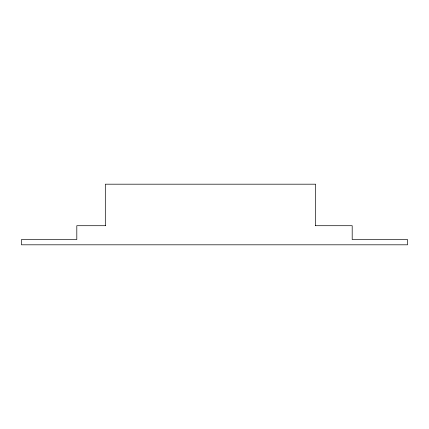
<?xml version="1.0" encoding="UTF-8"?>
<svg xmlns="http://www.w3.org/2000/svg" width="429" height="429" viewBox="0 0 429 429"><rect width="100%" height="100%" fill="white"/><g stroke="black" fill="none" stroke-linecap="round" stroke-linejoin="round"><path stroke-width="0.64" d="M105.614 225.708L76.807 225.708L76.807 239.548L21.45 239.548L21.45 244.809L407.55 244.809L407.55 239.548L352.193 239.548L352.193 225.708L315.336 225.708M315.664 225.708L315.664 184.191L105.314 184.191L105.314 225.708"/></g></svg>
